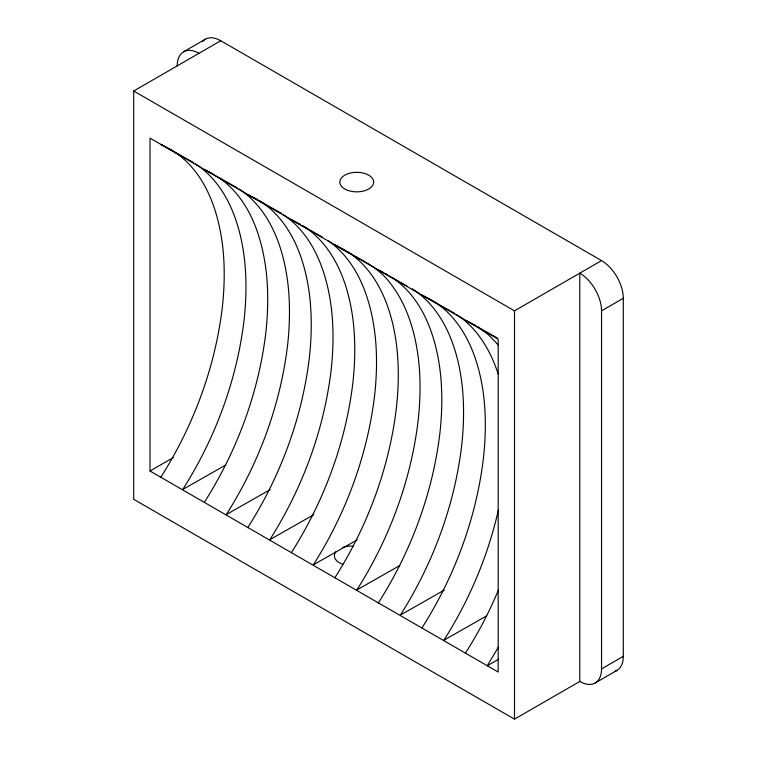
<?xml version="1.0" encoding="UTF-8"?>
<svg xmlns="http://www.w3.org/2000/svg" width="757" height="757" viewBox="0 0 757 757"><rect width="100%" height="100%" fill="white"/><g stroke="black" fill="none" stroke-linecap="round" stroke-linejoin="round"><path stroke-width="1.14" d="M498.484 509.603C488.047 555.856 469.312 600.197 443.905 640.204L486.732 615.829M160.872 477.336L161.023 476.891C193.385 425.869 215.035 367.807 222.274 307.739A289.193 166.966 -60 0 0 222.672 246.318C218.413 210.881 205.516 172.851 174.697 151.977M204.39 502.459L204.551 502.014C236.903 450.992 258.563 392.94 265.802 332.872A289.193 166.966 -60 0 0 266.19 271.441C261.941 236.392 249.384 198.741 219.133 177.791M247.908 527.582L248.069 527.137C280.421 476.125 302.081 418.063 309.32 357.995A289.193 166.966 -60 0 0 309.708 296.574C305.468 260.342 291.814 221.612 259.906 200.851M291.426 552.714L291.587 552.269C323.949 501.248 345.599 443.186 352.838 383.118A289.193 166.966 -60 0 0 353.226 321.697C348.986 285.465 335.332 246.744 303.425 225.974M334.944 577.837L335.105 577.392C367.467 526.37 389.117 468.318 396.356 408.25A289.193 166.966 -60 0 0 396.744 346.82C392.495 310.995 379.229 272.605 347.86 251.788M378.462 602.96L378.623 602.515C410.985 551.503 432.635 493.441 439.874 433.373A289.193 166.966 -60 0 0 440.271 371.952C436.013 336.515 423.116 298.476 392.296 277.601M421.99 628.083L422.141 627.648C454.503 576.626 476.153 518.564 483.392 458.496A289.193 166.966 -60 0 0 483.789 397.075C479.55 360.843 465.896 322.122 433.988 301.352M465.508 653.215L465.669 652.771C478.32 632.89 489.296 611.94 498.371 590.186M498.399 647.14L487.262 665.772L498.522 659.271M183.591 51.788L205.355 39.222M623.295 656.338L601.541 668.895A30.772 17.771 60 0 1 579.777 681.461L514.495 719.15L133.705 499.298L133.705 91.001L220.741 40.746L601.541 260.597A30.772 17.771 60 0 1 623.295 298.286L623.295 656.338A30.772 17.771 60 0 1 614.788 671.355M150.018 471.034L498.182 672.036L498.182 339.117L150.018 138.105L150.018 471.034L173.381 457.55M225.614 465.072L182.787 489.448C215.149 438.435 236.799 380.374 244.038 320.306A289.193 166.966 -60 0 0 244.426 258.885C240.177 223.05 226.911 184.661 195.543 163.853M133.705 91.001L514.495 310.853L601.541 260.597M270.164 489.609L226.305 514.58C258.667 463.558 280.317 405.497 287.556 345.429A289.193 166.966 -60 0 0 287.944 284.007C283.705 248.173 270.429 209.793 239.061 188.976M601.541 668.895L601.541 310.853L623.295 298.286M313.682 514.732L269.823 539.703C302.185 488.681 323.835 430.629 331.074 370.561A289.193 166.966 -60 0 0 331.471 309.13C327.213 273.693 314.316 235.664 283.497 214.789M357.2 539.864L313.351 564.826C345.703 513.814 367.353 455.752 374.592 395.684A289.193 166.966 -60 0 0 374.989 334.263C370.741 299.214 358.184 261.553 327.932 240.603M399.696 565.574L356.869 589.958C389.221 538.937 410.881 480.875 418.119 420.807A289.193 166.966 -60 0 0 418.507 359.386C415.158 331.878 406.992 304.144 389.486 282.191C375.595 264.146 353.51 256.784 334.944 244.908L345.949 250.586M444.236 590.11L400.387 615.081C432.749 564.06 454.399 505.998 461.638 445.939A289.193 166.966 -60 0 0 462.025 384.509C457.786 348.277 444.132 309.556 412.224 288.786M595.163 682.984L616.927 670.418M172.87 150.596L160.872 144.407L193.631 162.641M213.389 174.176L204.39 169.54L237.149 187.774M257.91 199.82L247.908 194.663L281.67 213.408M300.425 224.432L291.426 219.785L322.189 236.988M383.468 272.615L378.462 270.041L407.228 286.212M385.464 273.646L387.47 274.677M432.985 300.832L421.99 295.164L454.749 313.398M475.51 325.444L465.508 320.287L497.264 338.01M477.506 326.475L488.464 334.745L498.286 345.003M456.66 314.6C477.563 328.264 490.697 350.803 498.21 374.128M579.777 681.461L579.777 273.163A30.772 17.771 60 0 1 601.541 310.853M514.495 310.853L514.495 719.15M177.223 65.868A30.772 17.771 60 0 1 198.977 53.312M342.836 564.296A16.928 9.775 0 0 1 335.966 551.702M342.836 547.368A16.928 9.775 0 0 1 353.51 546.147M202.649 41.465A30.772 17.771 60 0 1 220.741 40.746M348.277 190.537A16.928 9.775 0 0 0 373.665 182.077A16.928 9.775 0 0 0 348.277 173.618A16.928 9.775 0 0 0 348.277 190.537"/></g></svg>
